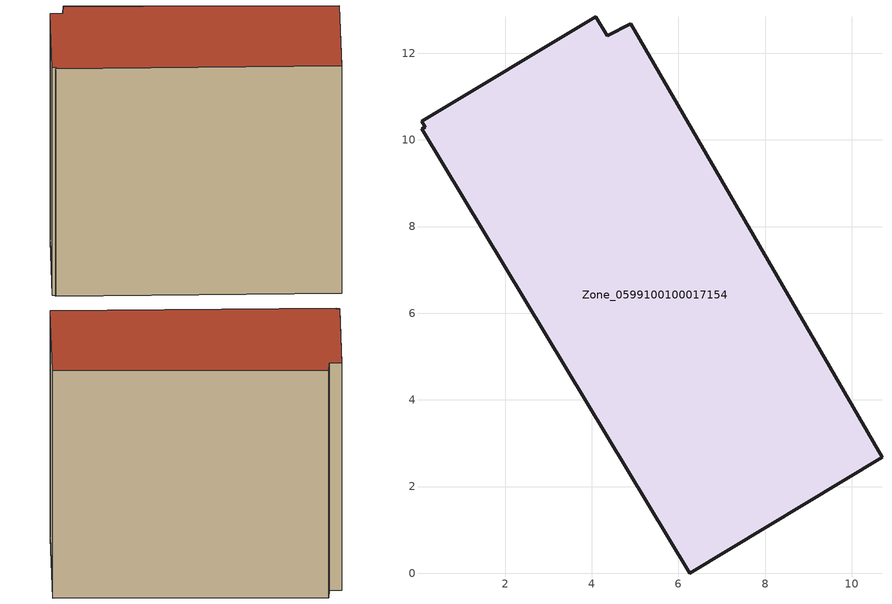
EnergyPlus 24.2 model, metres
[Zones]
Zone_0599100100017154
 floor ground (C_G): 4.09,12.84 4.36,12.41 4.9,12.68 10.7,2.67 6.26,0 0.08,10.26 0.15,10.29 0.07,10.43 z1.59
 wall outside (C_F): 10.7,2.67 4.9,12.68 4.36,12.41 4.09,12.84 0.07,10.43 0.15,10.29 0.08,10.26 6.26,0 10.7,2.67 z1.59:12.48
 roof outside (C_R): 4.36,12.41 4.09,12.84 0.07,10.43 0.15,10.29 0.08,10.26 6.26,0 10.7,2.67 4.9,12.68 z12.48
[BUILDING]
Pand.0599100100017154: North Axis=0; Terrain=City; Loads Convergence Tolerance Value=0.04; Temperature Convergence Tolerance Value=0.4; Solar Distribution=FullExterior; Maximum Number of Warmup Days=25; Minimum Number of Warmup Days=1
[Site:Location]
Rotterdam.The.Hague.AP_ZH_NLD Design_Conditions: Latitude=51.96; Longitude=4.45; Time Zone=1; Elevation=-4.5
[SITE:GROUNDTEMPERATURE:BUILDINGSURFACE]
18, 18, 18, 18, 18, 18, 18, 18, 18, 18, 18, 18
[MATERIAL] Thermal Absorptance=0.9; Solar Absorptance=0.7; Visible Absorptance=0.7
Name | Roughness | Thickness | Conductivity | Density | Specific Heat
G.TI.2015-2018 | MediumSmooth | 0.15 | 0.0428571 | 540 | 1210
F.TI.2015-2018 | Rough | 0.3 | 0.0666667 | 1920 | 840
R.TI.2015-2018 | MediumRough | 0.2 | 0.0333333 | 1500 | 1000
[CONSTRUCTION]
C_G: G.TI.2015-2018
C_F: F.TI.2015-2018
C_R: R.TI.2015-2018
[ZONE]
Zone_0599100100017154: Type=1; Multiplier=1; Ceiling Height=Autocalculate; Volume=Autocalculate; Floor Area=autocalculate; Part of Total Floor Area=Yes
[ZONEINFILTRATION:DESIGNFLOWRATE]
Infil_Zone_0599100100017154: Zone or ZoneList or Space or SpaceList=Zone_0599100100017154; Schedule=AlwaysOn; Design Flow Rate Calculation Method=Flow/Area; Flow Rate per Floor Area=0.0015; Constant Term Coefficient=1; Temperature Term Coefficient=0; Velocity Term Coefficient=0; Velocity Squared Term Coefficient=0
[HVACTEMPLATE:ZONE:IDEALLOADSAIRSYSTEM]
Zone_0599100100017154: Maximum Heating Supply Air Temperature=50; Minimum Cooling Supply Air Temperature=13; Maximum Heating Supply Air Humidity Ratio=0.0156; Minimum Cooling Supply Air Humidity Ratio=0.0077; Heating Limit=NoLimit; Cooling Limit=NoLimit; Dehumidification Control Type=ConstantSensibleHeatRatio; Cooling Sensible Heat Ratio=0.7; Dehumidification Setpoint=60; Humidification Control Type=None; Humidification Setpoint=30; Outdoor Air Method=None; Outdoor Air Flow Rate per Person=0.00944; Outdoor Air Flow Rate per Zone Floor Area=0; Outdoor Air Flow Rate per Zone=0; Demand Controlled Ventilation Type=None; Outdoor Air Economizer Type=NoEconomizer; Heat Recovery Type=None; Sensible Heat Recovery Effectiveness=0.7; Latent Heat Recovery Effectiveness=0.65
[ZONECONTROL:THERMOSTAT]
ThermostatControl_Zone_0599100100017154: Zone or ZoneList=Zone_0599100100017154; Control Type Schedule=DualSetpointControlType; Control 1=Thermostat_Zone_0599100100017154; Temperature Difference Between Cutout And Setpoint=0
[THERMOSTATSETPOINT:DUALSETPOINT]
Thermostat_Zone_0599100100017154: Heating Setpoint Temperature Schedule=HeatingSetpoint_Zone_0599100100017154; Cooling Setpoint Temperature Schedule=CoolingSetpoint_Zone_0599100100017154
[SCHEDULE:COMPACT]
HeatingSetpoint_Zone_0599100100017154: Through: 12/31, For: AllDays, Until: 24:00, 21
CoolingSetpoint_Zone_0599100100017154: Through: 12/31, For: AllDays, Until: 24:00, 24
DualSetpointControlType: Through: 12/31, For: AllDays, Until: 24:00, 4
AlwaysOn: Through: 12/31, For: AllDays, Until: 24:00, 1
